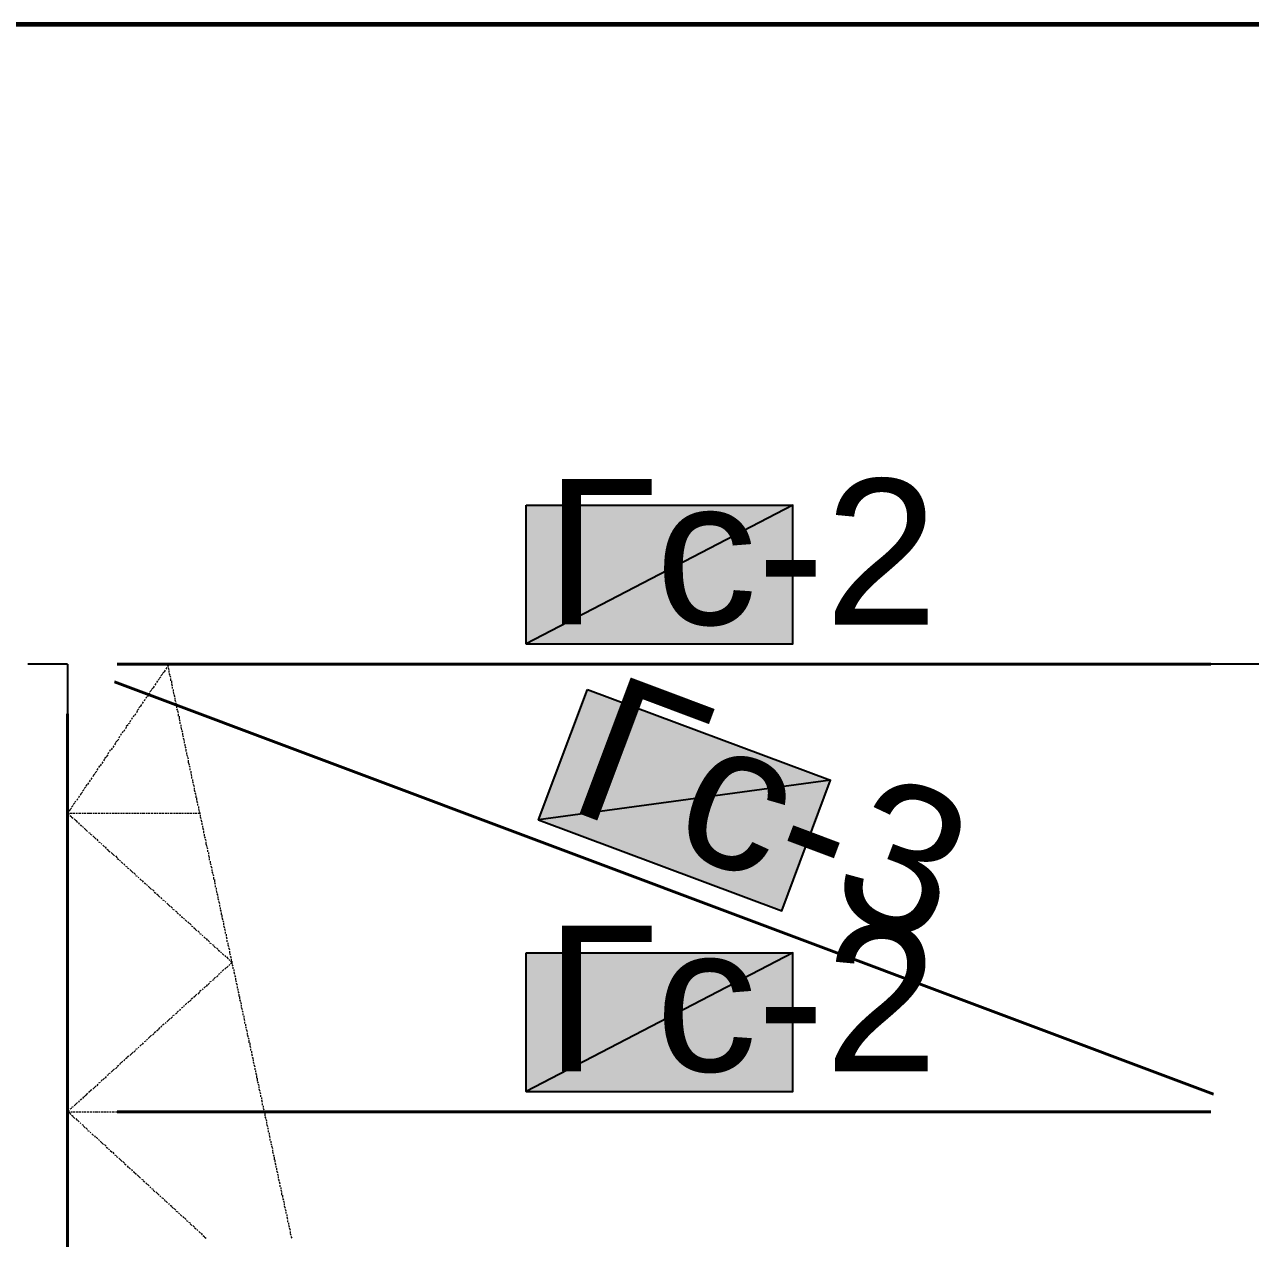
# Model space of a CAD drawing. Extents: x 8 to 21351, y 0 to 420.
# Drawn here: x 15871.49 to 15902.33, y 384.55 to 415.08 of the extents above; entities that cross this region are included whole.
import ezdxf

# ---------------------------------------------------------------- set-up
doc = ezdxf.new("R2010")
doc.units = 0
doc.styles.add('TEYPDFCAD_TEXT', font='arial.ttf')

msp = doc.modelspace()

# ---------------------------------------------------------------- hatches: boundary and pattern name
at = {"true_color": 0xffffff}
h = msp.add_hatch(color=0, dxfattribs=at)
h.paths.add_polyline_path([(15884.11, 402.992), (15890.819, 402.992), (15884.11, 399.5)])
h.paths.add_polyline_path([(15890.819, 402.992), (15884.11, 399.5), (15890.819, 399.5)])
h = msp.add_hatch(color=0, dxfattribs=at)
h.paths.add_polyline_path([(15885.655, 398.357), (15891.772, 396.071), (15884.427, 395.076)])
h.paths.add_polyline_path([(15891.772, 396.071), (15884.427, 395.076), (15890.544, 392.79)])
h = msp.add_hatch(color=0, dxfattribs=at)
h.paths.add_polyline_path([(15884.11, 391.731), (15890.819, 391.731), (15884.11, 388.239)])
h.paths.add_polyline_path([(15890.819, 391.731), (15884.11, 388.239), (15890.819, 388.239)])

# ---------------------------------------------------------------- linework, layer by layer
at = {"color": 0, "lineweight": 0, "true_color": 0xffffff}
for p, q in [((15884.11, 399.5), (15890.819, 399.5)), ((15884.427, 395.076), (15890.544, 392.79)), ((15884.11, 388.239), (15890.819, 388.239))]:
    msp.add_line(p, q, dxfattribs=at)
at = {"color": 7, "lineweight": 25}
for p, q in [((15872.574, 398.992), (15871.579, 398.992)), ((15872.574, 398.992), (15872.574, 385.593)), ((15894.079, 398.992), (15874.077, 398.992)), ((15896.577, 398.992), (15895.582, 398.992)), ((15918.082, 398.992), (15898.08, 398.992))]:
    msp.add_line(p, q, dxfattribs=at)
at = {"color": 7, "lineweight": 40}
for p, q in [((15901.339, 398.992), (15873.823, 398.992)), ((15901.403, 388.175), (15873.759, 398.547)), ((15872.574, 397.743), (15872.574, 310.219)), ((15901.339, 387.731), (15873.823, 387.731))]:
    msp.add_line(p, q, dxfattribs=at)
at = {"color": 7, "lineweight": 5}
for p, q in [((15875.008, 398.801), (15874.966, 398.759)), ((15875.029, 398.843), (15875.008, 398.801)), ((15875.071, 398.907), (15875.05, 398.865)), ((15875.114, 398.949), (15875.093, 398.928)), ((15875.114, 398.928), (15875.114, 398.949)), ((15875.135, 398.843), (15875.114, 398.907)), ((15875.135, 398.78), (15875.135, 398.822)), ((15874.796, 398.505), (15874.775, 398.462)), ((15874.839, 398.568), (15874.817, 398.526)), ((15874.881, 398.611), (15874.86, 398.589)), ((15874.923, 398.674), (15874.881, 398.632)), ((15874.966, 398.738), (15874.923, 398.695)), ((15875.156, 398.716), (15875.135, 398.759)), ((15875.177, 398.653), (15875.156, 398.695)), ((15875.177, 398.568), (15875.177, 398.632)), ((15875.198, 398.505), (15875.198, 398.568)), ((15875.22, 398.441), (15875.198, 398.484)), ((15874.563, 398.166), (15874.542, 398.124)), ((15874.606, 398.209), (15874.585, 398.166)), ((15874.648, 398.272), (15874.606, 398.23)), ((15874.69, 398.335), (15874.648, 398.293)), ((15874.733, 398.399), (15874.69, 398.357)), ((15874.754, 398.441), (15874.733, 398.399)), ((15875.22, 398.378), (15875.22, 398.42)), ((15875.241, 398.314), (15875.241, 398.357)), ((15875.262, 398.23), (15875.241, 398.293)), ((15875.283, 398.166), (15875.262, 398.209)), ((15875.283, 398.103), (15875.283, 398.145)), ((15874.373, 397.87), (15874.331, 397.827)), ((15874.415, 397.933), (15874.373, 397.891)), ((15874.436, 397.976), (15874.415, 397.933)), ((15874.479, 398.039), (15874.458, 397.997)), ((15874.521, 398.103), (15874.5, 398.06)), ((15875.304, 398.039), (15875.283, 398.081)), ((15875.325, 397.954), (15875.304, 398.018)), ((15875.325, 397.891), (15875.325, 397.933)), ((15875.347, 397.827), (15875.325, 397.87)), ((15874.161, 397.574), (15874.14, 397.531)), ((15874.204, 397.637), (15874.182, 397.595)), ((15874.246, 397.7), (15874.225, 397.658)), ((15874.288, 397.743), (15874.267, 397.7)), ((15874.331, 397.806), (15874.309, 397.764)), ((15875.368, 397.764), (15875.347, 397.806)), ((15875.368, 397.679), (15875.368, 397.743)), ((15875.389, 397.616), (15875.389, 397.679)), ((15875.41, 397.552), (15875.389, 397.595)), ((15875.41, 397.489), (15875.41, 397.531)), ((15873.928, 397.235), (15873.907, 397.192)), ((15873.971, 397.298), (15873.95, 397.256)), ((15874.013, 397.341), (15873.992, 397.298)), ((15874.055, 397.404), (15874.034, 397.362)), ((15874.098, 397.468), (15874.055, 397.425)), ((15874.14, 397.51), (15874.098, 397.489)), ((15875.431, 397.425), (15875.431, 397.468)), ((15875.452, 397.341), (15875.431, 397.404)), ((15875.474, 397.277), (15875.452, 397.319)), ((15875.474, 397.214), (15875.474, 397.256)), ((15873.738, 396.938), (15873.717, 396.896)), ((15873.78, 397.002), (15873.759, 396.96)), ((15873.823, 397.065), (15873.78, 397.023)), ((15873.865, 397.108), (15873.823, 397.065)), ((15873.886, 397.171), (15873.865, 397.129)), ((15875.495, 397.15), (15875.474, 397.192)), ((15875.516, 397.065), (15875.495, 397.129)), ((15875.516, 397.002), (15875.516, 397.044)), ((15875.537, 396.938), (15875.537, 396.981)), ((15875.558, 396.875), (15875.537, 396.917)), ((15873.547, 396.642), (15873.505, 396.621)), ((15873.59, 396.706), (15873.547, 396.663)), ((15873.611, 396.769), (15873.59, 396.727)), ((15873.653, 396.833), (15873.632, 396.79)), ((15873.696, 396.875), (15873.674, 396.833)), ((15875.558, 396.79), (15875.558, 396.854)), ((15875.579, 396.727), (15875.579, 396.769)), ((15875.601, 396.663), (15875.579, 396.706)), ((15875.622, 396.6), (15875.601, 396.642)), ((15873.315, 396.303), (15873.272, 396.261)), ((15873.336, 396.367), (15873.315, 396.325)), ((15873.378, 396.43), (15873.357, 396.388)), ((15873.42, 396.473), (15873.399, 396.43)), ((15873.463, 396.536), (15873.442, 396.494)), ((15873.505, 396.6), (15873.484, 396.557)), ((15875.622, 396.515), (15875.622, 396.579)), ((15875.643, 396.452), (15875.622, 396.515)), ((15875.664, 396.388), (15875.643, 396.43)), ((15875.664, 396.325), (15875.664, 396.367)), ((15875.685, 396.261), (15875.685, 396.303)), ((15873.103, 396.007), (15873.082, 395.965)), ((15873.145, 396.071), (15873.124, 396.028)), ((15873.188, 396.134), (15873.166, 396.092)), ((15873.23, 396.198), (15873.209, 396.155)), ((15873.272, 396.24), (15873.23, 396.198)), ((15875.706, 396.176), (15875.685, 396.24)), ((15875.706, 396.113), (15875.706, 396.155)), ((15875.728, 396.049), (15875.728, 396.092)), ((15875.749, 395.986), (15875.728, 396.028)), ((15872.912, 395.732), (15872.891, 395.69)), ((15872.955, 395.774), (15872.912, 395.732)), ((15872.997, 395.838), (15872.955, 395.796)), ((15873.039, 395.901), (15872.997, 395.859)), ((15873.061, 395.965), (15873.039, 395.923)), ((15875.77, 395.901), (15875.749, 395.965)), ((15875.77, 395.838), (15875.77, 395.88)), ((15875.791, 395.774), (15875.77, 395.817)), ((15875.812, 395.711), (15875.791, 395.753)), ((15875.812, 395.626), (15875.812, 395.69)), ((15872.68, 395.372), (15872.637, 395.33)), ((15872.722, 395.436), (15872.68, 395.393)), ((15872.764, 395.499), (15872.722, 395.457)), ((15872.785, 395.541), (15872.764, 395.52)), ((15872.828, 395.605), (15872.807, 395.563)), ((15872.87, 395.668), (15872.849, 395.626)), ((15875.833, 395.563), (15875.833, 395.626)), ((15875.855, 395.499), (15875.833, 395.541)), ((15875.855, 395.436), (15875.855, 395.478)), ((15875.876, 395.372), (15875.876, 395.414)), ((15872.595, 395.266), (15872.574, 395.245)), ((15872.574, 395.245), (15872.616, 395.203)), ((15872.574, 395.203), (15872.574, 395.245)), ((15872.574, 395.245), (15872.616, 395.245)), ((15872.574, 395.139), (15872.574, 395.182)), ((15872.574, 395.055), (15872.574, 395.118)), ((15872.637, 395.33), (15872.616, 395.288)), ((15872.637, 395.245), (15872.701, 395.245)), ((15872.637, 395.182), (15872.68, 395.16)), ((15872.68, 395.139), (15872.722, 395.118)), ((15872.722, 395.245), (15872.764, 395.245)), ((15872.743, 395.097), (15872.785, 395.055)), ((15872.785, 395.245), (15872.828, 395.245)), ((15872.849, 395.245), (15872.912, 395.245)), ((15872.934, 395.245), (15872.976, 395.245)), ((15872.997, 395.245), (15873.039, 395.245)), ((15873.061, 395.245), (15873.124, 395.245)), ((15873.124, 395.245), (15873.188, 395.245)), ((15873.209, 395.245), (15873.251, 395.245)), ((15873.272, 395.245), (15873.315, 395.245)), ((15873.336, 395.245), (15873.399, 395.245)), ((15873.42, 395.245), (15873.463, 395.245)), ((15873.484, 395.245), (15873.526, 395.245)), ((15873.547, 395.245), (15873.611, 395.245)), ((15873.632, 395.245), (15873.674, 395.245)), ((15873.696, 395.245), (15873.738, 395.245)), ((15873.759, 395.245), (15873.823, 395.245)), ((15873.844, 395.245), (15873.886, 395.245)), ((15873.907, 395.245), (15873.95, 395.245)), ((15873.971, 395.245), (15874.013, 395.245)), ((15874.034, 395.245), (15874.098, 395.245)), ((15874.119, 395.245), (15874.161, 395.245)), ((15874.182, 395.245), (15874.225, 395.245)), ((15874.246, 395.245), (15874.309, 395.245)), ((15874.331, 395.245), (15874.373, 395.245)), ((15874.394, 395.245), (15874.436, 395.245)), ((15874.458, 395.245), (15874.521, 395.245)), ((15874.542, 395.245), (15874.585, 395.245)), ((15874.606, 395.245), (15874.648, 395.245)), ((15874.669, 395.245), (15874.733, 395.245)), ((15874.754, 395.245), (15874.796, 395.245)), ((15874.817, 395.245), (15874.86, 395.245)), ((15874.881, 395.245), (15874.923, 395.245)), ((15874.944, 395.245), (15875.008, 395.245)), ((15875.029, 395.245), (15875.071, 395.245)), ((15875.093, 395.245), (15875.135, 395.245)), ((15875.156, 395.245), (15875.22, 395.245)), ((15875.241, 395.245), (15875.283, 395.245)), ((15875.304, 395.245), (15875.347, 395.245)), ((15875.368, 395.245), (15875.431, 395.245)), ((15875.452, 395.245), (15875.495, 395.245)), ((15875.516, 395.245), (15875.558, 395.245)), ((15875.579, 395.245), (15875.643, 395.245)), ((15875.664, 395.245), (15875.706, 395.245)), ((15875.728, 395.245), (15875.77, 395.245)), ((15875.791, 395.245), (15875.833, 395.245)), ((15875.855, 395.245), (15875.897, 395.245)), ((15875.897, 395.288), (15875.876, 395.351)), ((15875.918, 395.224), (15875.897, 395.266)), ((15875.918, 395.16), (15875.918, 395.203)), ((15875.939, 395.097), (15875.918, 395.139)), ((15875.96, 395.012), (15875.939, 395.076)), ((15872.574, 394.991), (15872.574, 395.055)), ((15872.574, 394.928), (15872.574, 394.97)), ((15872.574, 394.864), (15872.574, 394.906)), ((15872.574, 394.779), (15872.574, 394.843)), ((15872.574, 394.716), (15872.574, 394.758)), ((15872.785, 395.055), (15872.828, 395.012)), ((15872.849, 395.012), (15872.87, 394.97)), ((15872.891, 394.949), (15872.934, 394.928)), ((15872.955, 394.906), (15872.976, 394.885)), ((15872.997, 394.864), (15873.039, 394.822)), ((15873.039, 394.822), (15873.082, 394.779)), ((15873.103, 394.758), (15873.145, 394.737)), ((15875.96, 394.949), (15875.96, 394.991)), ((15875.982, 394.885), (15875.982, 394.928)), ((15876.003, 394.822), (15875.982, 394.864)), ((15876.003, 394.737), (15876.003, 394.801)), ((15872.574, 394.652), (15872.574, 394.695)), ((15872.574, 394.568), (15872.574, 394.631)), ((15872.574, 394.504), (15872.574, 394.547)), ((15872.574, 394.441), (15872.574, 394.483)), ((15873.145, 394.716), (15873.188, 394.695)), ((15873.209, 394.674), (15873.251, 394.631)), ((15873.251, 394.631), (15873.293, 394.589)), ((15873.315, 394.589), (15873.336, 394.547)), ((15873.357, 394.525), (15873.399, 394.504)), ((15873.42, 394.483), (15873.442, 394.462)), ((15876.024, 394.674), (15876.024, 394.716)), ((15876.045, 394.61), (15876.024, 394.652)), ((15876.066, 394.547), (15876.045, 394.589)), ((15876.066, 394.462), (15876.066, 394.525)), ((15876.087, 394.399), (15876.066, 394.462)), ((15872.574, 394.356), (15872.574, 394.42)), ((15872.574, 394.293), (15872.574, 394.335)), ((15872.574, 394.229), (15872.574, 394.271)), ((15872.574, 394.144), (15872.574, 394.208)), ((15872.574, 394.081), (15872.574, 394.144)), ((15873.463, 394.441), (15873.505, 394.399)), ((15873.526, 394.399), (15873.547, 394.356)), ((15873.569, 394.335), (15873.611, 394.314)), ((15873.611, 394.293), (15873.653, 394.271)), ((15873.674, 394.25), (15873.717, 394.208)), ((15873.717, 394.208), (15873.759, 394.166)), ((15873.78, 394.166), (15873.823, 394.123)), ((15876.109, 394.335), (15876.087, 394.377)), ((15876.109, 394.271), (15876.109, 394.314)), ((15876.13, 394.208), (15876.13, 394.25)), ((15876.151, 394.123), (15876.13, 394.187)), ((15872.574, 394.017), (15872.574, 394.06)), ((15872.574, 393.954), (15872.574, 393.996)), ((15872.574, 393.869), (15872.574, 393.933)), ((15872.574, 393.806), (15872.574, 393.848)), ((15873.823, 394.102), (15873.865, 394.081)), ((15873.886, 394.06), (15873.907, 394.039)), ((15873.928, 394.017), (15873.971, 393.975)), ((15873.992, 393.975), (15874.013, 393.933)), ((15874.034, 393.912), (15874.077, 393.89)), ((15874.077, 393.869), (15874.119, 393.848)), ((15874.14, 393.827), (15874.182, 393.785)), ((15876.151, 394.06), (15876.151, 394.102)), ((15876.172, 393.996), (15876.172, 394.039)), ((15876.193, 393.933), (15876.172, 393.975)), ((15876.214, 393.848), (15876.193, 393.912)), ((15876.214, 393.785), (15876.214, 393.827)), ((15872.574, 393.742), (15872.574, 393.785)), ((15872.574, 393.658), (15872.574, 393.721)), ((15872.574, 393.594), (15872.574, 393.637)), ((15872.574, 393.531), (15872.574, 393.573)), ((15874.182, 393.785), (15874.225, 393.742)), ((15874.246, 393.742), (15874.288, 393.7)), ((15874.288, 393.679), (15874.331, 393.658)), ((15874.352, 393.637), (15874.373, 393.615)), ((15874.394, 393.594), (15874.436, 393.552)), ((15874.458, 393.552), (15874.479, 393.51)), ((15876.236, 393.721), (15876.214, 393.764)), ((15876.257, 393.658), (15876.236, 393.7)), ((15876.257, 393.573), (15876.257, 393.637)), ((15876.278, 393.51), (15876.278, 393.573)), ((15872.574, 393.446), (15872.574, 393.51)), ((15872.574, 393.382), (15872.574, 393.425)), ((15872.574, 393.319), (15872.574, 393.361)), ((15872.574, 393.234), (15872.574, 393.298)), ((15872.574, 393.171), (15872.574, 393.234)), ((15874.5, 393.488), (15874.542, 393.467)), ((15874.563, 393.446), (15874.585, 393.425)), ((15874.606, 393.404), (15874.648, 393.361)), ((15874.648, 393.361), (15874.69, 393.319)), ((15874.712, 393.319), (15874.754, 393.277)), ((15874.754, 393.255), (15874.796, 393.234)), ((15874.817, 393.213), (15874.86, 393.192)), ((15876.299, 393.446), (15876.278, 393.488)), ((15876.299, 393.382), (15876.299, 393.425)), ((15876.32, 393.319), (15876.32, 393.361)), ((15876.341, 393.234), (15876.32, 393.298)), ((15876.363, 393.171), (15876.341, 393.213)), ((15872.574, 393.107), (15872.574, 393.15)), ((15872.574, 393.044), (15872.574, 393.086)), ((15872.574, 392.959), (15872.574, 393.023)), ((15872.574, 392.896), (15872.574, 392.938)), ((15874.86, 393.171), (15874.902, 393.128)), ((15874.923, 393.128), (15874.944, 393.086)), ((15874.966, 393.065), (15875.008, 393.044)), ((15875.029, 393.023), (15875.05, 393.002)), ((15875.071, 392.98), (15875.114, 392.938)), ((15875.114, 392.938), (15875.156, 392.896)), ((15876.363, 393.107), (15876.363, 393.15)), ((15876.384, 393.044), (15876.363, 393.086)), ((15876.405, 392.959), (15876.384, 393.023)), ((15876.405, 392.896), (15876.405, 392.938)), ((15872.574, 392.832), (15872.574, 392.874)), ((15872.574, 392.747), (15872.574, 392.811)), ((15872.574, 392.684), (15872.574, 392.726)), ((15872.574, 392.62), (15872.574, 392.663)), ((15872.574, 392.536), (15872.574, 392.599)), ((15875.177, 392.896), (15875.22, 392.853)), ((15875.22, 392.832), (15875.262, 392.811)), ((15875.283, 392.79), (15875.325, 392.769)), ((15875.325, 392.747), (15875.368, 392.705)), ((15875.389, 392.705), (15875.41, 392.663)), ((15875.431, 392.642), (15875.474, 392.62)), ((15875.495, 392.599), (15875.516, 392.578)), ((15876.426, 392.832), (15876.426, 392.874)), ((15876.447, 392.769), (15876.426, 392.811)), ((15876.447, 392.684), (15876.447, 392.747)), ((15876.468, 392.62), (15876.468, 392.684)), ((15876.49, 392.557), (15876.468, 392.599)), ((15872.574, 392.472), (15872.574, 392.515)), ((15872.574, 392.409), (15872.574, 392.451)), ((15872.574, 392.324), (15872.574, 392.388)), ((15872.574, 392.261), (15872.574, 392.324)), ((15875.537, 392.557), (15875.579, 392.515)), ((15875.601, 392.515), (15875.622, 392.472)), ((15875.643, 392.472), (15875.685, 392.43)), ((15875.685, 392.409), (15875.728, 392.388)), ((15875.749, 392.366), (15875.791, 392.345)), ((15875.791, 392.324), (15875.833, 392.282)), ((15876.511, 392.493), (15876.49, 392.536)), ((15876.511, 392.43), (15876.511, 392.472)), ((15876.532, 392.345), (15876.511, 392.409)), ((15876.553, 392.282), (15876.532, 392.324)), ((15872.574, 392.197), (15872.574, 392.239)), ((15872.574, 392.134), (15872.574, 392.176)), ((15872.574, 392.049), (15872.574, 392.113)), ((15872.574, 391.985), (15872.574, 392.028)), ((15875.855, 392.282), (15875.897, 392.239)), ((15875.897, 392.218), (15875.939, 392.197)), ((15875.96, 392.176), (15875.982, 392.155)), ((15876.003, 392.134), (15876.045, 392.091)), ((15876.066, 392.091), (15876.087, 392.049)), ((15876.109, 392.049), (15876.151, 392.007)), ((15876.151, 391.985), (15876.193, 391.964)), ((15876.553, 392.218), (15876.553, 392.261)), ((15876.574, 392.155), (15876.574, 392.197)), ((15876.595, 392.07), (15876.574, 392.134)), ((15876.595, 392.007), (15876.595, 392.049)), ((15876.617, 391.943), (15876.617, 391.985)), ((15872.574, 391.922), (15872.574, 391.964)), ((15872.574, 391.837), (15872.574, 391.901)), ((15872.574, 391.774), (15872.574, 391.816)), ((15872.574, 391.71), (15872.574, 391.753)), ((15872.574, 391.626), (15872.574, 391.689)), ((15876.214, 391.943), (15876.257, 391.922)), ((15876.257, 391.901), (15876.299, 391.858)), ((15876.32, 391.858), (15876.363, 391.816)), ((15876.363, 391.795), (15876.405, 391.774)), ((15876.426, 391.753), (15876.447, 391.731)), ((15876.468, 391.71), (15876.511, 391.668)), ((15876.532, 391.668), (15876.553, 391.626)), ((15876.638, 391.88), (15876.617, 391.922)), ((15876.659, 391.795), (15876.638, 391.858)), ((15876.659, 391.731), (15876.659, 391.774)), ((15876.68, 391.668), (15876.659, 391.71)), ((15872.574, 391.562), (15872.574, 391.604)), ((15872.574, 391.499), (15872.574, 391.541)), ((15872.574, 391.414), (15872.574, 391.478)), ((15872.574, 391.351), (15872.574, 391.414)), ((15876.574, 391.626), (15876.617, 391.583)), ((15876.617, 391.393), (15876.574, 391.351)), ((15876.638, 391.562), (15876.659, 391.541)), ((15876.659, 391.435), (15876.638, 391.414)), ((15876.701, 391.604), (15876.68, 391.647)), ((15876.68, 391.52), (15876.722, 391.499)), ((15876.722, 391.499), (15876.68, 391.456)), ((15876.701, 391.52), (15876.701, 391.583)), ((15876.722, 391.456), (15876.722, 391.52)), ((15876.744, 391.393), (15876.722, 391.435)), ((15876.744, 391.329), (15876.744, 391.372)), ((15872.574, 391.287), (15872.574, 391.329)), ((15872.574, 391.223), (15872.574, 391.266)), ((15872.574, 391.139), (15872.574, 391.202)), ((15872.574, 391.075), (15872.574, 391.118)), ((15872.574, 391.012), (15872.574, 391.054)), ((15876.257, 391.054), (15876.214, 391.033)), ((15876.299, 391.118), (15876.257, 391.075)), ((15876.363, 391.16), (15876.32, 391.118)), ((15876.405, 391.202), (15876.363, 391.181)), ((15876.447, 391.245), (15876.426, 391.223)), ((15876.511, 391.308), (15876.468, 391.266)), ((15876.553, 391.351), (15876.532, 391.308)), ((15876.765, 391.266), (15876.765, 391.308)), ((15876.786, 391.181), (15876.765, 391.245)), ((15876.807, 391.118), (15876.786, 391.16)), ((15876.807, 391.054), (15876.807, 391.096)), ((15872.574, 390.927), (15872.574, 390.991)), ((15872.574, 390.864), (15872.574, 390.906)), ((15872.574, 390.8), (15872.574, 390.842)), ((15872.574, 390.716), (15872.574, 390.779)), ((15875.939, 390.779), (15875.897, 390.758)), ((15875.982, 390.821), (15875.96, 390.8)), ((15876.045, 390.885), (15876.003, 390.842)), ((15876.087, 390.927), (15876.066, 390.885)), ((15876.151, 390.969), (15876.109, 390.927)), ((15876.193, 391.012), (15876.151, 390.991)), ((15876.828, 390.991), (15876.807, 391.033)), ((15876.849, 390.906), (15876.828, 390.969)), ((15876.849, 390.842), (15876.849, 390.885)), ((15876.871, 390.779), (15876.871, 390.821)), ((15876.892, 390.716), (15876.871, 390.758)), ((15872.574, 390.652), (15872.574, 390.694)), ((15872.574, 390.589), (15872.574, 390.631)), ((15872.574, 390.504), (15872.574, 390.567)), ((15872.574, 390.44), (15872.574, 390.504)), ((15875.579, 390.461), (15875.537, 390.419)), ((15875.622, 390.504), (15875.601, 390.461)), ((15875.685, 390.546), (15875.643, 390.504)), ((15875.728, 390.589), (15875.685, 390.567)), ((15875.791, 390.631), (15875.749, 390.61)), ((15875.833, 390.694), (15875.791, 390.652)), ((15875.897, 390.737), (15875.855, 390.694)), ((15876.892, 390.631), (15876.892, 390.694)), ((15876.913, 390.567), (15876.913, 390.631)), ((15876.934, 390.504), (15876.913, 390.546)), ((15876.955, 390.44), (15876.934, 390.483)), ((15872.574, 390.377), (15872.574, 390.419)), ((15872.574, 390.313), (15872.574, 390.356)), ((15872.574, 390.229), (15872.574, 390.292)), ((15872.574, 390.165), (15872.574, 390.207)), ((15872.574, 390.102), (15872.574, 390.144)), ((15875.262, 390.165), (15875.22, 390.144)), ((15875.325, 390.207), (15875.283, 390.186)), ((15875.368, 390.271), (15875.325, 390.229)), ((15875.41, 390.313), (15875.389, 390.271)), ((15875.474, 390.356), (15875.431, 390.334)), ((15875.516, 390.398), (15875.495, 390.377)), ((15876.955, 390.377), (15876.955, 390.419)), ((15876.976, 390.292), (15876.955, 390.356)), ((15876.998, 390.229), (15876.976, 390.271)), ((15876.998, 390.165), (15876.998, 390.207)), ((15877.019, 390.102), (15877.019, 390.144)), ((15872.574, 390.017), (15872.574, 390.08)), ((15872.574, 389.953), (15872.574, 389.996)), ((15872.574, 389.89), (15872.574, 389.932)), ((15872.574, 389.805), (15872.574, 389.869)), ((15874.902, 389.848), (15874.86, 389.805)), ((15874.944, 389.89), (15874.923, 389.848)), ((15875.008, 389.932), (15874.966, 389.911)), ((15875.05, 389.975), (15875.029, 389.953)), ((15875.114, 390.038), (15875.071, 389.996)), ((15875.156, 390.08), (15875.114, 390.038)), ((15875.22, 390.123), (15875.177, 390.08)), ((15877.04, 390.017), (15877.019, 390.08)), ((15877.04, 389.953), (15877.04, 389.996)), ((15877.061, 389.89), (15877.061, 389.932)), ((15877.082, 389.827), (15877.061, 389.869)), ((15872.574, 389.742), (15872.574, 389.784)), ((15872.574, 389.678), (15872.574, 389.721)), ((15872.574, 389.594), (15872.574, 389.657)), ((15872.574, 389.53), (15872.574, 389.594)), ((15872.574, 389.467), (15872.574, 389.509)), ((15874.542, 389.509), (15874.5, 389.488)), ((15874.585, 389.551), (15874.563, 389.53)), ((15874.648, 389.615), (15874.606, 389.572)), ((15874.69, 389.657), (15874.648, 389.615)), ((15874.754, 389.699), (15874.712, 389.657)), ((15874.796, 389.742), (15874.754, 389.721)), ((15874.86, 389.784), (15874.817, 389.763)), ((15877.103, 389.742), (15877.082, 389.805)), ((15877.103, 389.678), (15877.103, 389.721)), ((15877.125, 389.615), (15877.103, 389.657)), ((15877.146, 389.551), (15877.125, 389.594)), ((15877.146, 389.467), (15877.146, 389.53)), ((15872.574, 389.403), (15872.574, 389.445)), ((15872.574, 389.318), (15872.574, 389.382)), ((15872.574, 389.255), (15872.574, 389.297)), ((15872.574, 389.192), (15872.574, 389.234)), ((15874.225, 389.234), (15874.182, 389.192)), ((15874.288, 389.276), (15874.246, 389.234)), ((15874.331, 389.318), (15874.288, 389.297)), ((15874.373, 389.361), (15874.352, 389.34)), ((15874.436, 389.424), (15874.394, 389.382)), ((15874.479, 389.467), (15874.458, 389.424)), ((15877.167, 389.403), (15877.167, 389.467)), ((15877.188, 389.34), (15877.167, 389.382)), ((15877.188, 389.276), (15877.188, 389.318)), ((15877.209, 389.213), (15877.209, 389.255)), ((15872.574, 389.107), (15872.574, 389.17)), ((15872.574, 389.043), (15872.574, 389.086)), ((15872.574, 388.98), (15872.574, 389.022)), ((15872.574, 388.895), (15872.574, 388.959)), ((15873.865, 388.895), (15873.823, 388.874)), ((15873.907, 388.959), (15873.886, 388.916)), ((15873.971, 389.001), (15873.928, 388.959)), ((15874.013, 389.043), (15873.992, 389.001)), ((15874.077, 389.086), (15874.034, 389.065)), ((15874.119, 389.128), (15874.077, 389.107)), ((15874.182, 389.192), (15874.14, 389.149)), ((15877.23, 389.128), (15877.209, 389.192)), ((15877.252, 389.065), (15877.23, 389.107)), ((15877.252, 389.001), (15877.252, 389.043)), ((15877.273, 388.937), (15877.252, 388.98)), ((15877.294, 388.853), (15877.273, 388.916)), ((15872.574, 388.832), (15872.574, 388.874)), ((15872.574, 388.768), (15872.574, 388.81)), ((15872.574, 388.683), (15872.574, 388.747)), ((15872.574, 388.62), (15872.574, 388.683)), ((15872.574, 388.557), (15872.574, 388.599)), ((15873.547, 388.62), (15873.526, 388.578)), ((15873.611, 388.662), (15873.569, 388.641)), ((15873.653, 388.705), (15873.611, 388.683)), ((15873.717, 388.768), (15873.674, 388.726)), ((15873.759, 388.81), (15873.717, 388.768)), ((15873.823, 388.853), (15873.78, 388.81)), ((15877.294, 388.789), (15877.294, 388.832)), ((15877.315, 388.726), (15877.315, 388.768)), ((15877.336, 388.662), (15877.315, 388.705)), ((15877.336, 388.578), (15877.336, 388.641)), ((15872.574, 388.493), (15872.574, 388.535)), ((15872.574, 388.408), (15872.574, 388.472)), ((15872.574, 388.345), (15872.574, 388.387)), ((15872.574, 388.281), (15872.574, 388.324)), ((15873.188, 388.281), (15873.145, 388.26)), ((15873.251, 388.345), (15873.209, 388.303)), ((15873.293, 388.387), (15873.251, 388.345)), ((15873.336, 388.43), (15873.315, 388.387)), ((15873.399, 388.472), (15873.357, 388.451)), ((15873.442, 388.535), (15873.42, 388.493)), ((15873.505, 388.578), (15873.463, 388.535)), ((15877.357, 388.514), (15877.357, 388.578)), ((15877.379, 388.451), (15877.357, 388.493)), ((15877.4, 388.387), (15877.379, 388.43)), ((15877.4, 388.324), (15877.4, 388.366)), ((15877.421, 388.239), (15877.4, 388.303)), ((15872.574, 388.197), (15872.574, 388.26)), ((15872.574, 388.133), (15872.574, 388.175)), ((15872.574, 388.07), (15872.574, 388.112)), ((15872.574, 387.985), (15872.574, 388.048)), ((15872.87, 388.006), (15872.849, 387.964)), ((15872.934, 388.048), (15872.891, 388.027)), ((15872.976, 388.112), (15872.955, 388.07)), ((15873.039, 388.154), (15872.997, 388.112)), ((15873.082, 388.197), (15873.039, 388.154)), ((15873.145, 388.239), (15873.103, 388.218)), ((15877.442, 388.175), (15877.421, 388.218)), ((15877.442, 388.112), (15877.442, 388.154)), ((15877.463, 388.048), (15877.463, 388.091)), ((15877.484, 387.964), (15877.463, 388.027)), ((15872.574, 387.921), (15872.574, 387.964)), ((15872.574, 387.858), (15872.574, 387.9)), ((15872.574, 387.773), (15872.574, 387.837)), ((15872.616, 387.773), (15872.574, 387.731)), ((15872.574, 387.71), (15872.574, 387.773)), ((15872.574, 387.731), (15872.637, 387.731)), ((15872.574, 387.731), (15872.616, 387.71)), ((15872.574, 387.646), (15872.574, 387.689)), ((15872.616, 387.71), (15872.658, 387.667)), ((15872.68, 387.816), (15872.637, 387.795)), ((15872.658, 387.731), (15872.701, 387.731)), ((15872.722, 387.858), (15872.68, 387.837)), ((15872.722, 387.731), (15872.764, 387.731)), ((15872.785, 387.921), (15872.743, 387.879)), ((15872.828, 387.964), (15872.785, 387.921)), ((15872.785, 387.731), (15872.849, 387.731)), ((15872.87, 387.731), (15872.912, 387.731)), ((15872.934, 387.731), (15872.976, 387.731)), ((15872.997, 387.731), (15873.039, 387.731)), ((15873.061, 387.731), (15873.124, 387.731)), ((15873.145, 387.731), (15873.188, 387.731)), ((15873.209, 387.731), (15873.251, 387.731)), ((15873.272, 387.731), (15873.336, 387.731)), ((15873.357, 387.731), (15873.399, 387.731)), ((15873.42, 387.731), (15873.463, 387.731)), ((15873.484, 387.731), (15873.547, 387.731)), ((15873.569, 387.731), (15873.611, 387.731)), ((15873.632, 387.731), (15873.674, 387.731)), ((15873.696, 387.731), (15873.759, 387.731)), ((15873.78, 387.731), (15873.823, 387.731)), ((15873.844, 387.731), (15873.886, 387.731)), ((15873.907, 387.731), (15873.95, 387.731)), ((15873.971, 387.731), (15874.034, 387.731)), ((15874.055, 387.731), (15874.098, 387.731)), ((15874.119, 387.731), (15874.161, 387.731)), ((15874.182, 387.731), (15874.246, 387.731)), ((15874.267, 387.731), (15874.309, 387.731)), ((15874.331, 387.731), (15874.373, 387.731)), ((15874.394, 387.731), (15874.458, 387.731)), ((15874.479, 387.731), (15874.521, 387.731)), ((15874.542, 387.731), (15874.585, 387.731)), ((15874.606, 387.731), (15874.669, 387.731)), ((15874.69, 387.731), (15874.733, 387.731)), ((15874.754, 387.731), (15874.796, 387.731)), ((15874.817, 387.731), (15874.86, 387.731)), ((15874.881, 387.731), (15874.944, 387.731)), ((15874.966, 387.731), (15875.008, 387.731)), ((15875.029, 387.731), (15875.071, 387.731)), ((15875.093, 387.731), (15875.156, 387.731)), ((15875.177, 387.731), (15875.22, 387.731)), ((15875.241, 387.731), (15875.283, 387.731)), ((15875.304, 387.731), (15875.368, 387.731)), ((15875.389, 387.731), (15875.431, 387.731)), ((15875.452, 387.731), (15875.495, 387.731)), ((15875.516, 387.731), (15875.579, 387.731)), ((15875.579, 387.731), (15875.643, 387.731)), ((15875.664, 387.731), (15875.706, 387.731)), ((15875.728, 387.731), (15875.77, 387.731)), ((15875.791, 387.731), (15875.855, 387.731)), ((15875.876, 387.731), (15875.918, 387.731)), ((15875.939, 387.731), (15875.982, 387.731)), ((15876.003, 387.731), (15876.066, 387.731)), ((15876.087, 387.731), (15876.13, 387.731)), ((15876.151, 387.731), (15876.193, 387.731)), ((15876.214, 387.731), (15876.278, 387.731)), ((15876.299, 387.731), (15876.341, 387.731)), ((15876.363, 387.731), (15876.405, 387.731)), ((15876.426, 387.731), (15876.49, 387.731)), ((15876.49, 387.731), (15876.553, 387.731)), ((15876.574, 387.731), (15876.617, 387.731)), ((15876.638, 387.731), (15876.68, 387.731)), ((15876.701, 387.731), (15876.765, 387.731)), ((15876.786, 387.731), (15876.828, 387.731)), ((15876.849, 387.731), (15876.892, 387.731)), ((15876.913, 387.731), (15876.976, 387.731)), ((15876.998, 387.731), (15877.04, 387.731)), ((15877.061, 387.731), (15877.103, 387.731)), ((15877.125, 387.731), (15877.188, 387.731)), ((15877.209, 387.731), (15877.252, 387.731)), ((15877.273, 387.731), (15877.315, 387.731)), ((15877.336, 387.731), (15877.4, 387.731)), ((15877.4, 387.731), (15877.463, 387.731)), ((15877.484, 387.9), (15877.484, 387.943)), ((15877.484, 387.731), (15877.527, 387.731)), ((15877.506, 387.837), (15877.506, 387.879)), ((15877.527, 387.773), (15877.506, 387.816)), ((15877.548, 387.689), (15877.527, 387.752)), ((15877.548, 387.625), (15877.548, 387.689)), ((15872.574, 387.583), (15872.574, 387.625)), ((15872.574, 387.498), (15872.574, 387.562)), ((15872.574, 387.435), (15872.574, 387.477)), ((15872.574, 387.371), (15872.574, 387.413)), ((15872.574, 387.286), (15872.574, 387.35)), ((15872.68, 387.646), (15872.722, 387.625)), ((15872.722, 387.604), (15872.764, 387.562)), ((15872.785, 387.562), (15872.807, 387.519)), ((15872.828, 387.519), (15872.87, 387.477)), ((15872.891, 387.456), (15872.912, 387.435)), ((15872.934, 387.413), (15872.976, 387.392)), ((15872.976, 387.371), (15873.018, 387.329)), ((15877.569, 387.562), (15877.548, 387.604)), ((15877.59, 387.498), (15877.569, 387.541)), ((15877.59, 387.435), (15877.59, 387.477)), ((15877.611, 387.35), (15877.59, 387.413)), ((15872.574, 387.223), (15872.574, 387.265)), ((15872.574, 387.159), (15872.574, 387.202)), ((15872.574, 387.075), (15872.574, 387.138)), ((15872.574, 387.011), (15872.574, 387.054)), ((15873.039, 387.329), (15873.082, 387.286)), ((15873.082, 387.265), (15873.124, 387.244)), ((15873.145, 387.223), (15873.166, 387.202)), ((15873.188, 387.181), (15873.23, 387.138)), ((15873.251, 387.138), (15873.272, 387.096)), ((15873.293, 387.096), (15873.336, 387.054)), ((15877.633, 387.286), (15877.611, 387.329)), ((15877.633, 387.223), (15877.633, 387.265)), ((15877.654, 387.159), (15877.654, 387.202)), ((15877.675, 387.075), (15877.654, 387.138)), ((15877.675, 387.011), (15877.675, 387.054)), ((15872.574, 386.948), (15872.574, 386.99)), ((15872.574, 386.863), (15872.574, 386.927)), ((15872.574, 386.8), (15872.574, 386.863)), ((15872.574, 386.736), (15872.574, 386.779)), ((15873.357, 387.032), (15873.378, 387.011)), ((15873.399, 386.99), (15873.442, 386.948)), ((15873.442, 386.948), (15873.484, 386.906)), ((15873.505, 386.906), (15873.547, 386.863)), ((15873.547, 386.842), (15873.59, 386.821)), ((15873.611, 386.8), (15873.632, 386.779)), ((15873.653, 386.757), (15873.696, 386.715)), ((15877.696, 386.948), (15877.696, 386.99)), ((15877.717, 386.884), (15877.696, 386.927)), ((15877.738, 386.8), (15877.717, 386.863)), ((15877.738, 386.736), (15877.738, 386.779)), ((15872.574, 386.673), (15872.574, 386.715)), ((15872.574, 386.588), (15872.574, 386.651)), ((15872.574, 386.524), (15872.574, 386.567)), ((15872.574, 386.461), (15872.574, 386.503)), ((15872.574, 386.376), (15872.574, 386.44)), ((15873.717, 386.715), (15873.738, 386.673)), ((15873.759, 386.651), (15873.801, 386.63)), ((15873.801, 386.609), (15873.844, 386.588)), ((15873.865, 386.567), (15873.907, 386.524)), ((15873.907, 386.524), (15873.95, 386.482)), ((15873.971, 386.482), (15874.013, 386.44)), ((15877.76, 386.673), (15877.738, 386.715)), ((15877.781, 386.609), (15877.76, 386.651)), ((15877.781, 386.524), (15877.781, 386.588)), ((15877.802, 386.461), (15877.802, 386.524)), ((15877.823, 386.397), (15877.802, 386.44)), ((15872.574, 386.313), (15872.574, 386.355)), ((15872.574, 386.249), (15872.574, 386.292)), ((15872.574, 386.165), (15872.574, 386.228)), ((15872.574, 386.101), (15872.574, 386.144)), ((15874.013, 386.419), (15874.055, 386.397)), ((15874.077, 386.376), (15874.098, 386.334)), ((15874.119, 386.334), (15874.161, 386.292)), ((15874.182, 386.292), (15874.204, 386.249)), ((15874.225, 386.228), (15874.267, 386.207)), ((15874.267, 386.186), (15874.309, 386.165)), ((15874.331, 386.144), (15874.373, 386.101)), ((15877.823, 386.334), (15877.823, 386.376)), ((15877.844, 386.271), (15877.844, 386.313)), ((15877.865, 386.186), (15877.844, 386.249)), ((15877.887, 386.122), (15877.865, 386.165)), ((15872.574, 386.038), (15872.574, 386.08)), ((15872.574, 385.953), (15872.574, 386.017)), ((15872.574, 385.889), (15872.574, 385.953)), ((15872.574, 385.826), (15872.574, 385.868)), ((15874.373, 386.101), (15874.415, 386.059)), ((15874.436, 386.038), (15874.479, 386.017)), ((15874.479, 385.995), (15874.521, 385.974)), ((15874.542, 385.953), (15874.563, 385.911)), ((15874.585, 385.911), (15874.627, 385.868)), ((15874.648, 385.847), (15874.669, 385.826)), ((15877.887, 386.059), (15877.887, 386.101)), ((15877.908, 385.995), (15877.887, 386.038)), ((15877.929, 385.911), (15877.908, 385.974)), ((15877.929, 385.847), (15877.929, 385.889)), ((15877.95, 385.784), (15877.95, 385.826)), ((15872.574, 385.762), (15872.574, 385.805)), ((15872.574, 385.678), (15872.574, 385.741)), ((15872.574, 385.614), (15872.574, 385.657)), ((15872.574, 385.551), (15872.574, 385.593)), ((15872.574, 385.466), (15872.574, 385.53)), ((15874.69, 385.805), (15874.733, 385.784)), ((15874.733, 385.762), (15874.775, 385.72)), ((15874.796, 385.72), (15874.839, 385.678)), ((15874.839, 385.678), (15874.881, 385.635)), ((15874.902, 385.614), (15874.923, 385.593)), ((15874.944, 385.572), (15874.987, 385.551)), ((15875.008, 385.53), (15875.029, 385.487)), ((15877.971, 385.72), (15877.95, 385.762)), ((15877.971, 385.635), (15877.971, 385.699)), ((15877.992, 385.572), (15877.992, 385.635)), ((15878.014, 385.509), (15877.992, 385.551)), ((15872.574, 385.403), (15872.574, 385.445)), ((15872.574, 385.339), (15872.574, 385.382)), ((15872.574, 385.255), (15872.574, 385.318)), ((15872.574, 385.191), (15872.574, 385.233)), ((15875.05, 385.487), (15875.093, 385.445)), ((15875.114, 385.424), (15875.135, 385.403)), ((15875.156, 385.382), (15875.198, 385.36)), ((15875.198, 385.339), (15875.241, 385.297)), ((15875.262, 385.297), (15875.304, 385.255)), ((15875.304, 385.233), (15875.347, 385.212)), ((15875.368, 385.191), (15875.389, 385.17)), ((15878.035, 385.445), (15878.014, 385.487)), ((15878.035, 385.382), (15878.035, 385.424)), ((15878.056, 385.297), (15878.035, 385.36)), ((15878.077, 385.233), (15878.056, 385.276)), ((15878.077, 385.17), (15878.077, 385.212)), ((15872.574, 385.127), (15872.574, 385.17)), ((15872.574, 385.043), (15872.574, 385.106)), ((15872.574, 384.979), (15872.574, 385.043)), ((15872.574, 384.916), (15872.574, 384.958)), ((15872.574, 384.852), (15872.574, 384.895)), ((15875.41, 385.149), (15875.452, 385.106)), ((15875.474, 385.106), (15875.495, 385.064)), ((15875.516, 385.064), (15875.558, 385.022)), ((15875.558, 385), (15875.601, 384.979)), ((15875.622, 384.958), (15875.664, 384.937)), ((15875.664, 384.916), (15875.706, 384.873)), ((15878.098, 385.106), (15878.098, 385.149)), ((15878.119, 385.022), (15878.098, 385.085)), ((15878.119, 384.958), (15878.119, 385)), ((15878.141, 384.895), (15878.141, 384.937)), ((15872.574, 384.768), (15872.574, 384.831)), ((15872.574, 384.704), (15872.574, 384.746)), ((15872.574, 384.641), (15872.574, 384.683)), ((15872.574, 384.556), (15872.574, 384.62)), ((15875.728, 384.873), (15875.77, 384.831)), ((15875.77, 384.81), (15875.812, 384.789)), ((15875.833, 384.768), (15875.855, 384.746)), ((15875.876, 384.725), (15875.918, 384.683)), ((15875.939, 384.683), (15875.96, 384.641)), ((15875.982, 384.62), (15876.024, 384.598)), ((15876.024, 384.577), (15876.066, 384.556)), ((15878.162, 384.831), (15878.141, 384.873)), ((15878.183, 384.746), (15878.162, 384.81)), ((15878.183, 384.683), (15878.183, 384.725)), ((15878.204, 384.62), (15878.183, 384.662)), ((15878.225, 384.556), (15878.204, 384.598))]:
    msp.add_line(p, q, dxfattribs=at)
at = {"lineweight": 60}
msp.add_lwpolyline([(15572.854, 5.08), (16141.835, 5.08), (16141.835, 415.078), (15572.854, 415.078)], close=True, dxfattribs=at)
at = {"color": 0, "true_color": 0xffffff}
for points in [[(15884.11, 402.992), (15890.819, 402.992), (15884.11, 399.5)], [(15890.819, 402.992), (15884.11, 399.5), (15890.819, 399.5)], [(15885.655, 398.357), (15891.772, 396.071), (15884.427, 395.076)], [(15891.772, 396.071), (15884.427, 395.076), (15890.544, 392.79)], [(15884.11, 391.731), (15890.819, 391.731), (15884.11, 388.239)], [(15890.819, 391.731), (15884.11, 388.239), (15890.819, 388.239)]]:
    msp.add_lwpolyline(points, close=True, dxfattribs=at)

# ---------------------------------------------------------------- texts
at = {"color": 7, "style": 'TEYPDFCAD_TEXT'}
for p in [(15884.596, 399.986), (15884.596, 388.747)]:
    msp.add_text('Гс-2', height=3.6618, dxfattribs=at).set_placement(p)
msp.add_text('Гс-3', height=3.6618, rotation=-20.5829, dxfattribs=at).set_placement((15885.062, 395.372))

doc.saveas('drawing.dxf')
